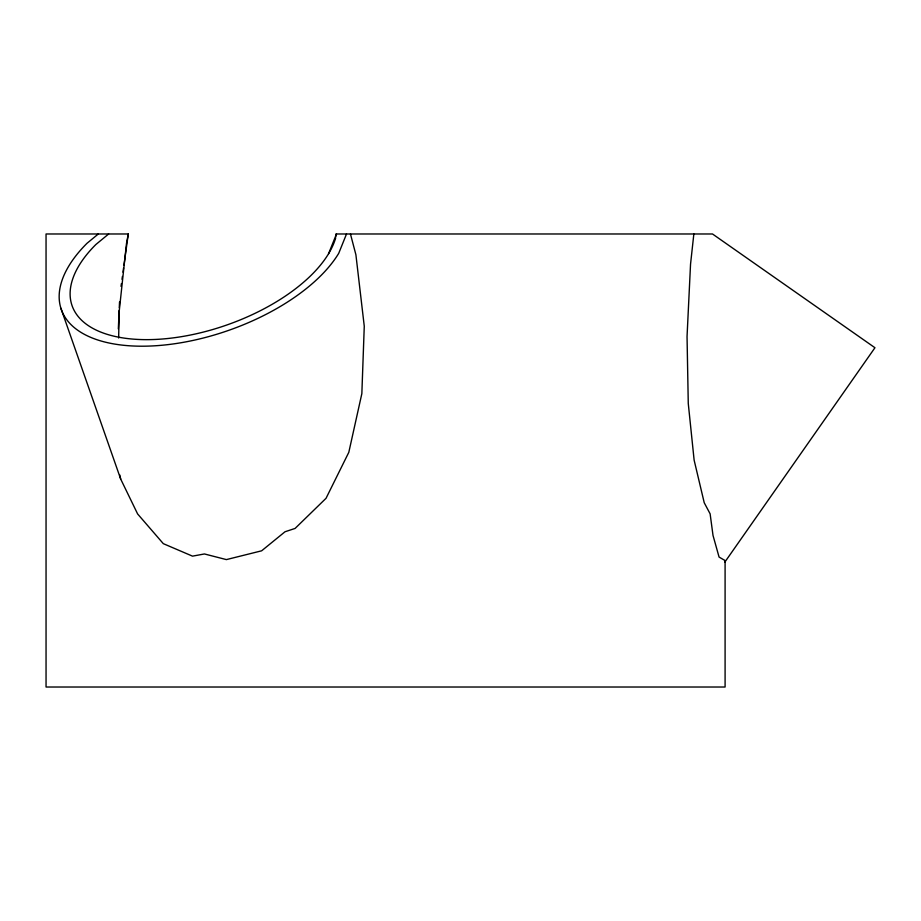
<?xml version="1.0" encoding="UTF-8"?>
<svg xmlns="http://www.w3.org/2000/svg" width="921" height="921" viewBox="0 0 921 921"><rect width="100%" height="100%" fill="white"/><g stroke="black" fill="none" stroke-linecap="round" stroke-linejoin="round"><path stroke-width="1.38" d="M118.648 338.007L119.212 311.229L126.499 243.397L128.307 233.98L46.05 233.98L46.05 687.02L725.092 687.02L725.092 560.555L719.071 557.067L713.015 535.435L710.126 513.837L704.231 502.751L694.123 460.109L688.263 403.444L687.043 336.602L690.543 264.166L693.847 233.98M118.337 328.935L119.154 310.469M119.281 307.637L119.534 301.95M335.797 236.513L335.946 233.98L712.497 233.98L874.95 347.735L724.758 562.224L725.092 560.555M121.019 286.362L121.422 283.53M122.009 279.282L122.401 276.45M122.988 272.202L123.575 267.953M123.967 265.121L128.284 233.98M328.532 253.793L336.499 233.98M346.515 233.98L338.732 253.31A151.009 75.015 -19.3 0 1 134.443 346.054A151.009 75.015 -19.3 0 1 87.011 243.294L98.317 233.98M108.655 233.98L95.853 244.526A139.589 69.34 -19.3 0 0 151.942 339.573A139.589 69.34 -19.3 0 0 335.716 237.768M60.878 308.213L120.686 479.058L137.609 513.93L163.305 543.655L192.512 556.146L204.439 553.958L226.393 559.6L261.622 550.816L285.015 531.762L295.088 528.435L326.046 498.296L348.806 452.326L361.849 393.635L364.267 326.241L355.897 254.726L350.452 233.98M119.753 474.914L120.686 479.058"/></g></svg>
